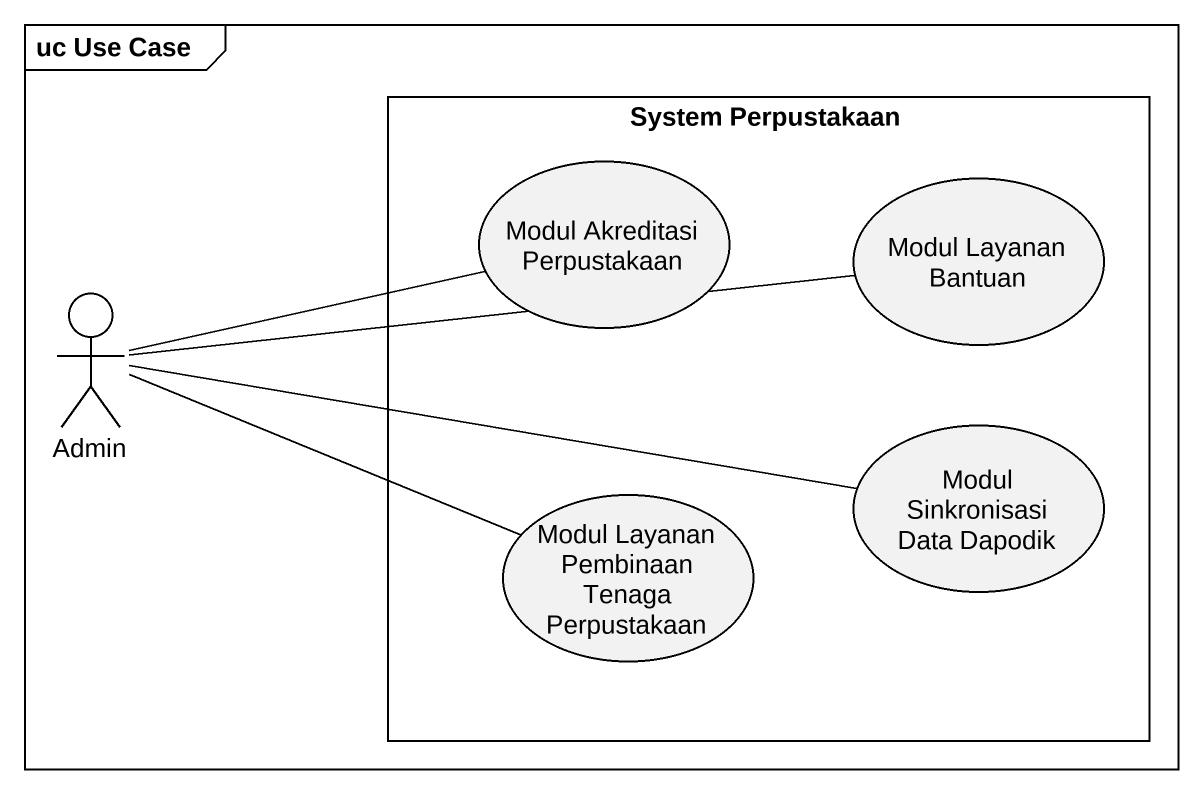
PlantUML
@startuml
mainframe uc Use Case
rectangle "System Perpustakaan" as System_Perpustakaan {
  usecase "Modul Akreditasi Perpustakaan" as Modul_Akreditasi
  usecase "Modul Layanan Bantuan" as Modul_Layanan_Bantuan
  usecase "Modul Layanan Pembinaan Tenaga Perpustakaan" as Modul_Layanan_Pembinaan
  usecase "Modul Sinkronisasi Data Dapodik" as Modul_Sinkronisasi_Data
}
actor Admin
Admin -right- Modul_Akreditasi
Admin -right- Modul_Layanan_Bantuan
Admin -right- Modul_Layanan_Pembinaan
Admin -right- Modul_Sinkronisasi_Data
@enduml
